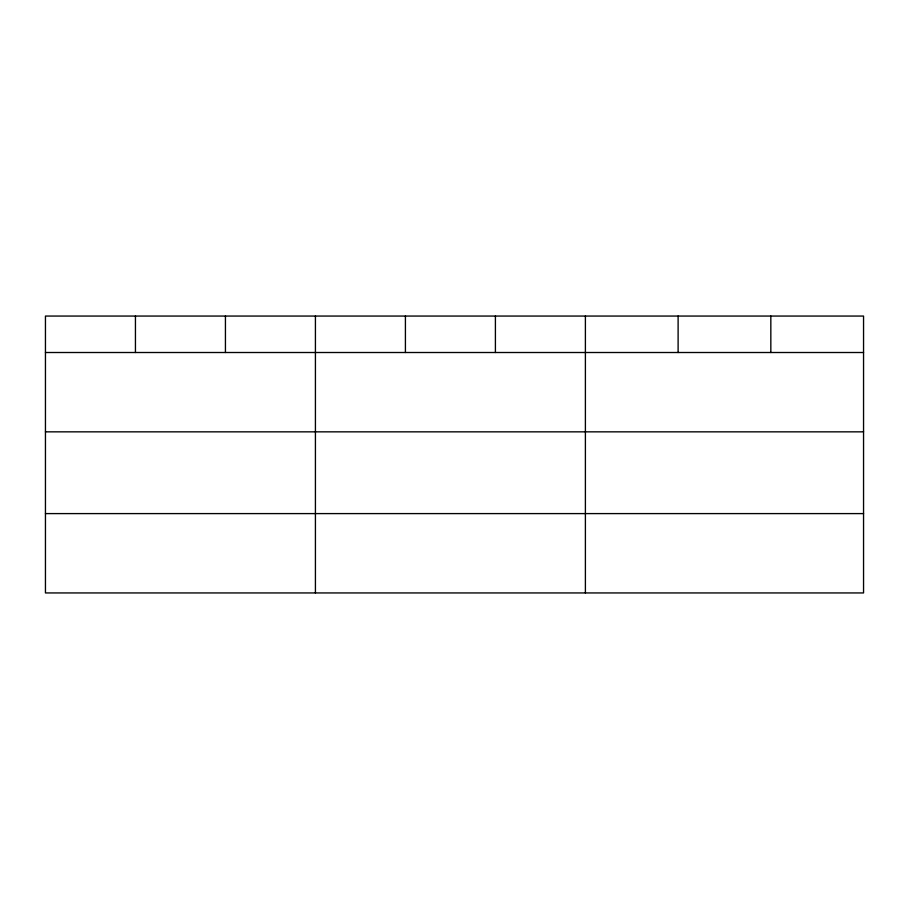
<?xml version="1.0" encoding="UTF-8"?>
<svg xmlns="http://www.w3.org/2000/svg" width="909" height="909" viewBox="0 0 909 909"><rect width="100%" height="100%" fill="white"/><g stroke="black" fill="none" stroke-linecap="round" stroke-linejoin="round"><path stroke-width="1.36" d="M863.55 431.843L863.55 316.059L45.45 316.059L45.45 592.941L863.55 592.941L863.55 431.843L45.45 431.843M45.45 352.51L863.55 352.51M45.45 513.596L863.55 513.596M770.832 316.059L770.832 352.51M678.114 316.059L678.114 352.51M585.396 316.059L585.396 592.941M495.405 316.059L495.405 352.51M405.414 316.059L405.414 352.51M315.423 316.059L315.423 592.941M225.432 316.059L225.432 352.51M135.441 316.059L135.441 352.51"/></g></svg>
